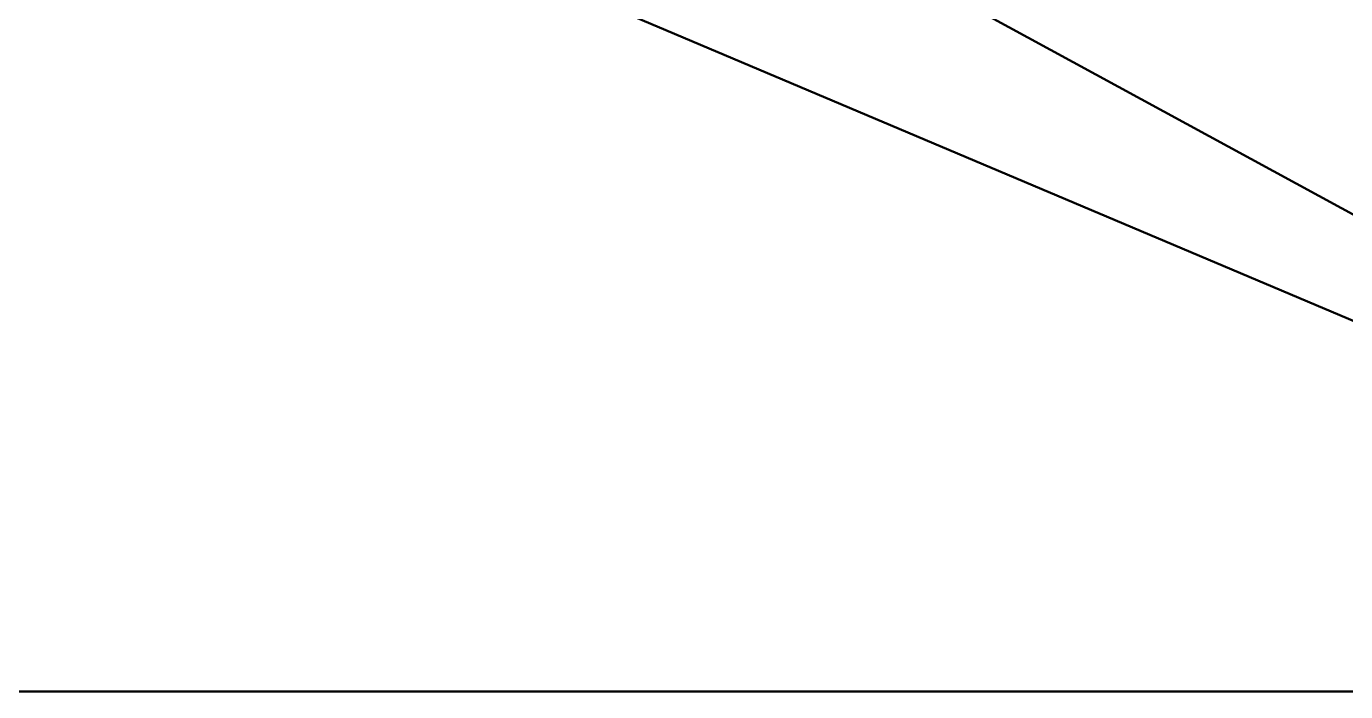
# Model space of a CAD drawing. Header units: millimetres. Extents: x -950 to 1275, y -353 to 400.
# Drawn here: x -18 to 726, y -350 to 25 of the extents above; entities that cross this region are included whole.
import ezdxf

# ---------------------------------------------------------------- set-up
doc = ezdxf.new("R2010")
doc.units = ezdxf.units.MM
doc.layers.add('I-FURN', color=7, linetype='Continuous', lineweight=40)

msp = doc.modelspace()

# ---------------------------------------------------------------- meshes
at = {"layer": 'I-FURN', "color": 37, "true_color": 0x856148}
mesh = msp.add_polyface(dxfattribs=at)
corners = [(-925, -350, 725), (1225, -350, 725), (1225, 350, 725), (-925, 350, 725), (284.76, 278.16, 725), (284.76, 161.56, 725), (15.24, 161.56, 725), (15.24, 278.16, 725)]
mesh.append_faces([[corners[k] for k in face] for face in [(7, 3, 6)]], dxfattribs={"vtx0": -1, "vtx1": -1, "color": 37})
mesh.append_faces([[corners[k] for k in face] for face in [(3, 7, 4, 2), (5, 1, 2, 4), (1, 5, 6)]], dxfattribs={"vtx0": -1, "vtx2": -1, "color": 37})
mesh.append_faces([[corners[k] for k in face] for face in [(6, 3, 0, 1)]], dxfattribs={"vtx0": -1, "vtx3": -1, "color": 37})
mesh = msp.add_polyface(dxfattribs=at)
corners = [(-925, -350, 700), (-925, 350, 700), (1225, 350, 700), (1225, -350, 700), (284.76, 278.16, 700), (15.24, 278.16, 700), (15.24, 161.56, 700), (284.76, 161.56, 700)]
mesh.append_faces([[corners[k] for k in face] for face in [(4, 2, 7)]], dxfattribs={"vtx0": -1, "vtx1": -1, "color": 37})
mesh.append_faces([[corners[k] for k in face] for face in [(2, 4, 5, 1), (6, 0, 1, 5), (0, 6, 7)]], dxfattribs={"vtx0": -1, "vtx2": -1, "color": 37})
mesh.append_faces([[corners[k] for k in face] for face in [(7, 2, 3, 0)]], dxfattribs={"vtx0": -1, "vtx3": -1, "color": 37})
mesh = msp.add_polyface(dxfattribs=at)
corners = [(1225, -350, 725), (-925, -350, 725), (-925, -350, 700), (1225, -350, 700)]
mesh.append_faces([[corners[k] for k in face] for face in [(0, 1, 2, 3)]], dxfattribs={"color": 37})

doc.saveas('drawing.dxf')
